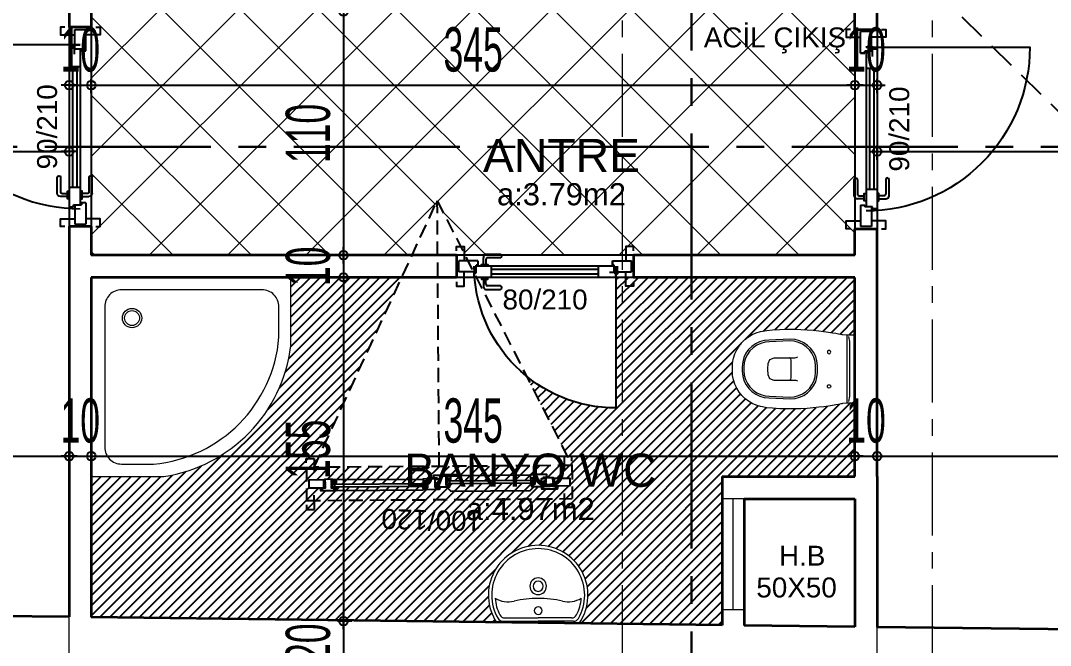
# Model space of a CAD drawing. Extents: x 386248 to 427517, y 4539405 to 4542296.
# Drawn here: x 399531 to 399996.2, y 4540399.5 to 4540681.7 of the extents above; entities that cross this region are included whole.
import ezdxf
from ezdxf.enums import TextEntityAlignment as Align

# ---------------------------------------------------------------- set-up
doc = ezdxf.new("R2010")
doc.units = 0
for name, pattern in [('CENTER', [2, 1.25, -0.25, 0.25, -0.25]), ('CENTER2', [1.125, 0.75, -0.125, 0.125, -0.125]), ('CENTERX2', [4, 2.5, -0.5, 0.5, -0.5]), ('DASHED2', [0.375, 0.25, -0.125]), ('DUZ', [0]), ('HIDDEN', [9.525, 6.35, -3.175])]:
    doc.linetypes.add(name, pattern=pattern)
for name, color, linetype, lineweight in [('AKS', 251, 'CENTERX2', 20), ('DUVAR', 4, 'Continuous', 35), ('GOR1', 51, 'Continuous', 25), ('MERDIVEN', 161, 'Continuous', 15), ('OLCU10', 2, 'Continuous', 25), ('t', 11, 'Continuous', 5), ('tarama ıslak zemin', 216, 'Continuous', 9), ('TEFRİŞ', 103, 'Continuous', 18)]:
    doc.layers.add(name, color=color, linetype=linetype, lineweight=lineweight)
for name, color, linetype in [('alan', 7, 'Continuous'), ('DIM', 7, 'Continuous'), ('duvar-kesim', 250, 'Continuous'), ('kapi', 16, 'Continuous'), ('kapi-yazi', 140, 'Continuous'), ('mahal', 7, 'Continuous'), ('Standart', 7, 'Continuous'), ('Y-IMAR', 15, 'DUZ')]:
    doc.layers.add(name, color=color, linetype=linetype)
doc.styles.get("Standard").update_dxf_attribs({"font": 'arial.ttf'})
doc.styles.add('T', font='ISOt.shx', dxfattribs={"width": 0.6})
doc.dimstyles.new('DOT2', dxfattribs={"dimtxt": 20, "dimasz": 0.7, "dimexe": 5, "dimexo": 5, "dimgap": 6, "dimtad": 1, "dimdec": 0, "dimdsep": 46, "dimtxsty": 'T', "dimblk1": 'SEL2', "dimblk2": 'SEL2', "dimsah": 1, "dimcen": 0, "dimse1": 1, "dimse2": 1, "dimclrd": 256, "dimclre": 256, "dimclrt": 256, "dimadec": 0, "dimazin": 0, "dimtfac": 1, "dimtdec": 0, "dimtix": 1, "dimtmove": 2, "dimatfit": 3, "dimldrblk": 'SEL2', "dimfxl": 1, "dimtolj": 1, "dimtzin": 0, "dimarcsym": 0})

# ---------------------------------------------------------------- blocks, each defined once
blk = doc.blocks.new('SEL2')
at = {"layer": 'OLCU10'}
for p, q in [((5.25, 0), (-5.25, 0)), ((0, 5.25), (0, -3.95))]:
    blk.add_line(p, q, dxfattribs=at)
blk.add_circle((0, 0), 2.75, dxfattribs=at)
blk = doc.blocks.new('*D2252')
at = {"layer": 'Defpoints', "color": 0}
for p in [(399676.91, 4540705.76), (399691.21, 4540705.76), (399706.94, 4540685.76)]:
    blk.add_point(p, dxfattribs=at)
at = {"layer": 'DIM', "lineweight": -2}
for p, q in [((399676.91, 4540706.46), (399676.91, 4540707.16)), ((399676.91, 4540685.76), (399676.91, 4540705.76)), ((399676.91, 4540685.06), (399676.91, 4540684.36))]:
    blk.add_line(p, q, dxfattribs=at)
at = {"layer": 'DIM', "linetype": 'ByBlock', "lineweight": -2, "xscale": 0.7, "yscale": 0.7, "zscale": 0.7}
for p, rotation in [((399676.91, 4540705.76), 270), ((399676.91, 4540685.76), 90)]:
    blk.add_blockref('SEL2', p, dxfattribs=dict(at, rotation=rotation))
at = {"layer": 'DIM', "insert": (399660.91, 4540695.76), "char_height": 20, "attachment_point": 5, "rotation": 90, "style": 'T'}
blk.add_mtext('\\A1;20', dxfattribs=at)
blk = doc.blocks.new('50505')
at = {"layer": 'Y-IMAR', "color": 6, "linetype": 'DASHED2', "ltscale": 50}
blk.add_line((399490.75, 4547372.27), (400311.68, 4546567.95), dxfattribs=at)
blk = doc.blocks.new('*D2262')
at = {"layer": 'Defpoints', "color": 0}
for p in [(399552.94, 4540622.57), (399074.9, 4540594.58), (399552.94, 4540594.58)]:
    blk.add_point(p, dxfattribs=at)
at = {"layer": 'DIM', "lineweight": -2}
blk.add_line((399075.6, 4540622.57), (399552.24, 4540622.57), dxfattribs=at)
at = {"layer": 'DIM', "linetype": 'ByBlock', "lineweight": -2, "xscale": 0.7, "yscale": 0.7, "zscale": 0.7, "rotation": 180}
blk.add_blockref('SEL2', (399074.9, 4540622.57), dxfattribs=at)
at = {"layer": 'DIM', "linetype": 'ByBlock', "lineweight": -2, "xscale": 0.7, "yscale": 0.7, "zscale": 0.7}
blk.add_blockref('SEL2', (399552.94, 4540622.57), dxfattribs=at)
at = {"layer": 'DIM', "insert": (399313.92, 4540638.57), "char_height": 20, "attachment_point": 5, "style": 'T'}
blk.add_mtext('\\A1;478', dxfattribs=at)
blk = doc.blocks.new('*D2263')
at = {"layer": 'Defpoints', "color": 0}
for p in [(399562.94, 4540652.57), (399552.94, 4540624.58), (399562.94, 4540624.58)]:
    blk.add_point(p, dxfattribs=at)
at = {"layer": 'DIM', "lineweight": -2}
for p, q in [((399552.24, 4540652.57), (399551.54, 4540652.57)), ((399552.94, 4540652.57), (399562.94, 4540652.57)), ((399563.64, 4540652.57), (399564.34, 4540652.57))]:
    blk.add_line(p, q, dxfattribs=at)
at = {"layer": 'DIM', "linetype": 'ByBlock', "lineweight": -2, "xscale": 0.7, "yscale": 0.7, "zscale": 0.7}
blk.add_blockref('SEL2', (399552.94, 4540652.57), dxfattribs=at)
at = {"layer": 'DIM', "linetype": 'ByBlock', "lineweight": -2, "xscale": 0.7, "yscale": 0.7, "zscale": 0.7, "rotation": 180}
blk.add_blockref('SEL2', (399562.94, 4540652.57), dxfattribs=at)
at = {"layer": 'DIM', "insert": (399557.94, 4540668.57), "char_height": 20, "attachment_point": 5, "style": 'T'}
blk.add_mtext('\\A1;10', dxfattribs=at)
blk = doc.blocks.new('*D2264')
at = {"layer": 'Defpoints', "color": 0}
for p in [(399907.94, 4540652.57), (399907.94, 4540637.31), (399562.94, 4540624.58)]:
    blk.add_point(p, dxfattribs=at)
at = {"layer": 'DIM', "lineweight": -2}
blk.add_line((399563.64, 4540652.57), (399907.24, 4540652.57), dxfattribs=at)
at = {"layer": 'DIM', "linetype": 'ByBlock', "lineweight": -2, "xscale": 0.7, "yscale": 0.7, "zscale": 0.7, "rotation": 180}
blk.add_blockref('SEL2', (399562.94, 4540652.57), dxfattribs=at)
at = {"layer": 'DIM', "linetype": 'ByBlock', "lineweight": -2, "xscale": 0.7, "yscale": 0.7, "zscale": 0.7}
blk.add_blockref('SEL2', (399907.94, 4540652.57), dxfattribs=at)
at = {"layer": 'DIM', "insert": (399735.44, 4540668.57), "char_height": 20, "attachment_point": 5, "style": 'T'}
blk.add_mtext('\\A1;345', dxfattribs=at)
blk = doc.blocks.new('*D2265')
at = {"layer": 'Defpoints', "color": 0}
for p in [(399917.94, 4540652.57), (399907.94, 4540637.31), (399917.94, 4540637.31)]:
    blk.add_point(p, dxfattribs=at)
at = {"layer": 'DIM', "lineweight": -2}
for p, q in [((399907.24, 4540652.57), (399906.54, 4540652.57)), ((399907.94, 4540652.57), (399917.94, 4540652.57)), ((399918.64, 4540652.57), (399919.34, 4540652.57))]:
    blk.add_line(p, q, dxfattribs=at)
at = {"layer": 'DIM', "linetype": 'ByBlock', "lineweight": -2, "xscale": 0.7, "yscale": 0.7, "zscale": 0.7}
blk.add_blockref('SEL2', (399907.94, 4540652.57), dxfattribs=at)
at = {"layer": 'DIM', "linetype": 'ByBlock', "lineweight": -2, "xscale": 0.7, "yscale": 0.7, "zscale": 0.7, "rotation": 180}
blk.add_blockref('SEL2', (399917.94, 4540652.57), dxfattribs=at)
at = {"layer": 'DIM', "insert": (399912.94, 4540668.57), "char_height": 20, "attachment_point": 5, "style": 'T'}
blk.add_mtext('\\A1;10', dxfattribs=at)
blk = doc.blocks.new('*D2266')
at = {"layer": 'Defpoints', "color": 0}
for p in [(400235.06, 4540622.57), (399917.94, 4540607.31), (400235.06, 4540602.98)]:
    blk.add_point(p, dxfattribs=at)
at = {"layer": 'DIM', "lineweight": -2}
blk.add_line((399918.64, 4540622.57), (400234.36, 4540622.57), dxfattribs=at)
at = {"layer": 'DIM', "linetype": 'ByBlock', "lineweight": -2, "xscale": 0.7, "yscale": 0.7, "zscale": 0.7, "rotation": 180}
blk.add_blockref('SEL2', (399917.94, 4540622.57), dxfattribs=at)
at = {"layer": 'DIM', "linetype": 'ByBlock', "lineweight": -2, "xscale": 0.7, "yscale": 0.7, "zscale": 0.7}
blk.add_blockref('SEL2', (400235.06, 4540622.57), dxfattribs=at)
at = {"layer": 'DIM', "insert": (400076.5, 4540638.57), "char_height": 20, "attachment_point": 5, "style": 'T'}
blk.add_mtext('\\A1;317', dxfattribs=at)
blk = doc.blocks.new('*D2269')
at = {"layer": 'Defpoints', "color": 0}
for p in [(399695.44, 4540685.76), (399676.91, 4540575.76), (399695.44, 4540575.76)]:
    blk.add_point(p, dxfattribs=at)
at = {"layer": 'DIM', "lineweight": -2}
blk.add_line((399676.91, 4540685.06), (399676.91, 4540576.46), dxfattribs=at)
at = {"layer": 'DIM', "linetype": 'ByBlock', "lineweight": -2, "xscale": 0.7, "yscale": 0.7, "zscale": 0.7}
for p, rotation in [((399676.91, 4540685.76), 90), ((399676.91, 4540575.76), 270)]:
    blk.add_blockref('SEL2', p, dxfattribs=dict(at, rotation=rotation))
at = {"layer": 'DIM', "insert": (399660.91, 4540630.76), "char_height": 20, "attachment_point": 5, "rotation": 90, "style": 'T'}
blk.add_mtext('\\A1;110', dxfattribs=at)
blk = doc.blocks.new('*D2270')
at = {"layer": 'Defpoints', "color": 0}
for p in [(399695.44, 4540575.76), (399676.91, 4540565.76), (399707.27, 4540565.76)]:
    blk.add_point(p, dxfattribs=at)
at = {"layer": 'DIM', "lineweight": -2}
for p, q in [((399676.91, 4540576.46), (399676.91, 4540577.16)), ((399676.91, 4540575.76), (399676.91, 4540565.76)), ((399676.91, 4540565.06), (399676.91, 4540564.36))]:
    blk.add_line(p, q, dxfattribs=at)
at = {"layer": 'DIM', "linetype": 'ByBlock', "lineweight": -2, "xscale": 0.7, "yscale": 0.7, "zscale": 0.7}
for p, rotation in [((399676.91, 4540575.76), 270), ((399676.91, 4540565.76), 90)]:
    blk.add_blockref('SEL2', p, dxfattribs=dict(at, rotation=rotation))
at = {"layer": 'DIM', "insert": (399660.91, 4540570.76), "char_height": 20, "attachment_point": 5, "rotation": 90, "style": 'T'}
blk.add_mtext('\\A1;10', dxfattribs=at)
blk = doc.blocks.new('*D2271')
at = {"layer": 'Defpoints', "color": 0}
for p in [(399707.65, 4540565.76), (399676.91, 4540410.48), (399705.71, 4540410.48)]:
    blk.add_point(p, dxfattribs=at)
at = {"layer": 'DIM', "lineweight": -2}
blk.add_line((399676.91, 4540565.06), (399676.91, 4540411.18), dxfattribs=at)
at = {"layer": 'DIM', "linetype": 'ByBlock', "lineweight": -2, "xscale": 0.7, "yscale": 0.7, "zscale": 0.7}
for p, rotation in [((399676.91, 4540565.76), 90), ((399676.91, 4540410.48), 270)]:
    blk.add_blockref('SEL2', p, dxfattribs=dict(at, rotation=rotation))
at = {"layer": 'DIM', "insert": (399660.91, 4540488.12), "char_height": 20, "attachment_point": 5, "rotation": 90, "style": 'T'}
blk.add_mtext('\\A1;155', dxfattribs=at)
blk = doc.blocks.new('*D2272')
at = {"layer": 'Defpoints', "color": 0}
for p in [(399705.71, 4540410.48), (399676.91, 4540390.55), (399699.81, 4540390.55)]:
    blk.add_point(p, dxfattribs=at)
at = {"layer": 'DIM', "lineweight": -2}
for p, q in [((399676.91, 4540411.18), (399676.91, 4540411.88)), ((399676.91, 4540410.48), (399676.91, 4540390.55)), ((399676.91, 4540389.85), (399676.91, 4540389.15))]:
    blk.add_line(p, q, dxfattribs=at)
at = {"layer": 'DIM', "linetype": 'ByBlock', "lineweight": -2, "xscale": 0.7, "yscale": 0.7, "zscale": 0.7}
for p, rotation in [((399676.91, 4540410.48), 270), ((399676.91, 4540390.55), 90)]:
    blk.add_blockref('SEL2', p, dxfattribs=dict(at, rotation=rotation))
at = {"layer": 'DIM', "insert": (399660.91, 4540400.51), "char_height": 20, "attachment_point": 5, "rotation": 90, "style": 'T'}
blk.add_mtext('\\A1;20', dxfattribs=at)
blk = doc.blocks.new('fm-door1')
at = {"linetype": 'Continuous'}
for p, q in [((9, 5), (91, 5)), ((9, 5), (9, 3)), ((19, 5), (19, 0)), ((81, 5), (81, 0)), ((91, 5), (91, 3)), ((0, 2.5), (0, -2.5)), ((10, 2.5), (0, 2.5)), ((7.97, 3.18), (7.97, -0.03)), ((8.4, 2.76), (12.78, 2.76)), ((10, 3), (9, 3)), ((10, 3), (10, -0.5)), ((10, 3), (10, -0.5)), ((10, 0), (90, 0)), ((91, 3), (90, 3)), ((90, 3), (90, -0.5)), ((90, 2.5), (100, 2.5)), ((100, 2.5), (100, -2.5)), ((11, -2.5), (0, -2.5)), ((10, -0.5), (11, -0.5)), ((11, -0.5), (10, -0.5)), ((11, -0.5), (11, -2.5)), ((11, -2.5), (11, -0.5)), ((89, -2.5), (89, -0.5)), ((89, -0.5), (90, -0.5)), ((89, -2.5), (100, -2.5))]:
    blk.add_line(p, q, dxfattribs=at)
at = {"color": 8, "linetype": 'Continuous'}
for p, q in [((19, 3.5), (81, 3.5)), ((19, 1.5), (81, 1.5))]:
    blk.add_line(p, q, dxfattribs=at)
at = {"linetype": 'Continuous'}
for points in [[(85.76, 5.81), (85.76, 8.89, 0.414214), (84.24, 10.41), (75.86, 10.41, 1), (75.86, 8.89), (83.48, 8.89, -0.414214), (84.24, 8.13), (84.24, 5.81)], [(85.76, -0.81), (85.76, -3.89, -0.414214), (84.24, -5.41), (75.86, -5.41, -1), (75.86, -3.89), (83.48, -3.89, 0.414214), (84.24, -3.13), (84.24, -0.81)]]:
    blk.add_lwpolyline(points, format="xyb", dxfattribs=at)
for points in [[(86.9, 5), (86.9, 5.81), (83.1, 5.81), (83.1, 5)], [(86.9, 0), (86.9, -0.81), (83.1, -0.81), (83.1, 0)]]:
    blk.add_lwpolyline(points, dxfattribs=at)
blk.add_circle((8.4, 3.18), 0.426, dxfattribs=at)
blk = doc.blocks.new('Dus-1')
for points in [[(90.17, -30.9), (90.17, -1.18, 0.414214), (88.99, 0), (0, 0)], [(0, 0), (0, -88.82, 0.414214), (1.18, -90), (32.74, -90)], [(84.75, -27.05), (84.75, -13.27, 0.414214), (77.1, -5.62), (13.68, -5.62, 0.414214), (6.03, -13.27), (6.03, -76.68, 0.414214), (13.68, -84.33), (28.13, -84.33)]]:
    blk.add_lwpolyline(points, format="xyb")
at = {"color": 8}
for radius in [4.36, 3.36]:
    blk.add_circle((18.4, -18.38), radius, dxfattribs=at)
for centre, radius, start, end in [((22.42, -22.07), 62.53, 275.2351, 355.4339), ((22.48, -22.58), 68.19, 278.6497, 352.9998)]:
    blk.add_arc(centre, radius, start, end)
blk = doc.blocks.new('Klozet-3')
for p, q in [((15.4, -3.57), (-15.35, -3.57)), ((-14.68, -2.98), (-14.01, -2.7)), ((-14.01, -2.7), (-13.13, -2.55)), ((-13.13, -2.55), (-12.69, -2.51)), ((-12.69, -2.51), (-4.94, -2.51)), ((-4.94, -2.51), (4.84, -2.51)), ((4.84, -2.51), (12.59, -2.51)), ((12.59, -2.51), (13.02, -2.55)), ((13.02, -2.55), (13.91, -2.7)), ((13.91, -2.7), (14.58, -2.98))]:
    blk.add_line(p, q)
at = {"color": 8}
for p, q in [((-4.79, -29.04), (-5.06, -29.5)), ((-5.06, -29.5), (-5.06, -29.74)), ((-3.85, -28.8), (-4.79, -29.04)), ((-0.44, -28.8), (-3.85, -28.8)), ((0.43, -28.8), (-0.44, -28.8)), ((3.83, -28.8), (0.43, -28.8)), ((4.77, -29.04), (3.83, -28.8)), ((5.04, -29.5), (4.77, -29.04)), ((5.04, -29.74), (5.04, -29.5))]:
    blk.add_line(p, q, dxfattribs=at)
blk.add_lwpolyline([(-17.9, -24.49), (-17.74, -21.61), (-17.53, -18.9), (-17.27, -16.37), (-17, -14.05), (-16.71, -11.97), (-16.43, -10.14), (-16.16, -8.6), (-15.93, -7.36), (-15.75, -6.44), (-15.63, -5.87), (-15.58, -5.68), (-15.46, -3.72), (-15.45, -1.23), (-15.46, 0), (15.46, 0), (15.45, -1.23), (15.46, -3.72), (15.58, -5.68), (15.63, -5.87), (15.75, -6.44), (15.93, -7.36), (16.16, -8.6), (16.43, -10.14), (16.71, -11.97), (17, -14.05), (17.27, -16.37), (17.53, -18.9), (17.74, -21.61), (17.9, -24.49), (17.99, -27.52), (18, -30.66), (17.91, -33.9), (17.71, -37.21), (17.43, -39.85), (17.08, -41.83), (16.91, -42.61), (16.36, -44.56), (15.56, -46.4), (14.55, -48.11), (13.33, -49.69), (11.94, -51.1), (10.38, -52.35), (8.67, -53.4), (6.84, -54.25), (4.9, -54.87), (2.88, -55.26), (0.78, -55.39), (-0.78, -55.39), (-2.88, -55.26), (-4.9, -54.87), (-6.84, -54.25), (-8.67, -53.4), (-10.38, -52.35), (-11.94, -51.1), (-13.33, -49.69), (-14.55, -48.11), (-15.56, -46.4), (-16.36, -44.56), (-16.91, -42.61), (-17.08, -41.83), (-17.43, -39.85), (-17.71, -37.21), (-17.91, -33.9), (-18, -30.66), (-17.99, -27.52)], close=True)
for points in [[(-7.32, -11.04), (-7.7, -10.94), (-8.07, -11.04), (-8.34, -11.31), (-8.44, -11.69), (-8.34, -12.07), (-8.07, -12.34), (-7.7, -12.44), (-7.32, -12.34), (-7.05, -12.07), (-6.95, -11.69), (-7.05, -11.31)], [(7.15, -11.31), (7.42, -11.04), (7.8, -10.94), (8.17, -11.04), (8.44, -11.31), (8.55, -11.69), (8.44, -12.07), (8.17, -12.34), (7.8, -12.44), (7.42, -12.34), (7.15, -12.07), (7.05, -11.69)], [(-13.52, -29.22), (-13.07, -38.88), (-12.88, -41.04), (-12.33, -43.08), (-11.45, -44.96), (-10.27, -46.64), (-8.83, -48.09), (-7.16, -49.28), (-5.29, -50.17), (-3.26, -50.73), (-1.09, -50.93), (0.99, -50.93), (3.16, -50.72), (5.19, -50.14), (7.05, -49.21), (8.72, -47.99), (10.16, -46.52), (11.35, -44.83), (12.25, -42.96), (12.82, -40.97), (13.04, -38.88), (13.49, -29.22), (13.3, -27.05), (12.74, -24.99), (11.86, -23.09), (10.68, -21.38), (9.24, -19.89), (7.57, -18.67), (5.7, -17.75), (3.67, -17.18), (1.51, -16.98), (-1.54, -16.98), (-3.7, -17.18), (-5.74, -17.75), (-7.6, -18.67), (-9.27, -19.89), (-10.72, -21.38), (-11.89, -23.09), (-12.78, -24.99), (-13.33, -27.05)], [(-12.73, -29.5), (-12.3, -38.59), (-12.12, -40.64), (-11.59, -42.58), (-10.74, -44.38), (-9.62, -46.01), (-8.24, -47.42), (-6.65, -48.58), (-4.88, -49.46), (-2.95, -50.01), (-0.91, -50.2), (0.66, -50.2), (2.7, -50.01), (4.65, -49.46), (6.45, -48.58), (8.08, -47.42), (9.49, -46.01), (10.65, -44.38), (11.53, -42.58), (12.08, -40.64), (12.27, -38.59), (12.69, -29.5), (12.51, -27.45), (12, -25.5), (11.17, -23.68), (10.06, -22.04), (8.71, -20.61), (7.14, -19.43), (5.38, -18.54), (3.47, -17.98), (1.44, -17.78), (-1.42, -17.78), (-3.46, -17.98), (-5.37, -18.54), (-7.14, -19.43), (-8.71, -20.61), (-10.07, -22.04), (-11.19, -23.68), (-12.02, -25.5), (-12.55, -27.45)]]:
    blk.add_lwpolyline(points, close=True, dxfattribs=at)
blk.add_lwpolyline([(5.47, -25.87), (5.22, -26.6), (5.11, -27.1), (5.09, -27.28), (5.09, -36.43), (4.39, -38.41), (2.57, -39.21), (0.04, -39.36), (-0.06, -39.36), (-2.58, -39.21), (-4.4, -38.41), (-5.1, -36.43), (-5.11, -27.28), (-5.13, -27.1), (-5.23, -26.6), (-5.49, -25.87)], dxfattribs=at)
blk = doc.blocks.new('Lav-1')
for p, q in [((-18.7083, 0), (18.7083, 0)), ((-15.105, -2.2), (0, -2.2)), ((15.105, -2.2), (0, -2.2))]:
    blk.add_line(p, q)
at = {"color": 8}
for p in [(-15.9925, -0.7), (15.9925, -0.7)]:
    blk.add_line(p, (0, -0.7), dxfattribs=at)
for centre, radius, start, end in [((0, -12.5), 22.5, 146.251011, 270), ((0, -12.5), 22.5, 270, 33.748989), ((0, -12.5), 19.5, 152.688782, 175.764074), ((-15.105, -4.7), 2.5, 90, 152.688782), ((15.105, -4.7), 2.5, 27.311218, 90), ((0, -12.5), 19.5, 4.235926, 27.311218), ((-13.5377, -21.504), 12, 77.387843, 119.499625), ((0, 39), 50, 257.387843, 270), ((0, 39), 50, 270, 282.612157), ((13.5377, -21.504), 12, 60.500375, 102.612157)]:
    blk.add_arc(centre, radius, start, end)
for centre, radius, start, end in [((0, -12.5), 21, 149.821029, 270), ((-15.9925, -3.2), 2.5, 90, 149.821029), ((0, -5.5), 1.75, 90, 270), ((0, -12.5), 21, 270, 30.178971), ((0, -5.5), 1.75, 270, 90), ((15.9925, -3.2), 2.5, 30.178971, 90), ((0, -16.5), 3.75, 90, 270), ((0, -16.5), 3.75, 270, 90), ((0, -16.5), 2.3, 90, 270), ((0, -16.5), 2.3, 270, 90)]:
    blk.add_arc(centre, radius, start, end, dxfattribs=at)
blk = doc.blocks.new('*D2313')
at = {"layer": 'Defpoints', "color": 0}
for p in [(399552.94, 4540484.97), (399195.16, 4540467.22), (399552.94, 4540467.22)]:
    blk.add_point(p, dxfattribs=at)
at = {"layer": 'DIM', "lineweight": -2}
blk.add_line((399195.86, 4540484.97), (399552.24, 4540484.97), dxfattribs=at)
at = {"layer": 'DIM', "linetype": 'ByBlock', "lineweight": -2, "xscale": 0.7, "yscale": 0.7, "zscale": 0.7, "rotation": 180}
blk.add_blockref('SEL2', (399195.16, 4540484.97), dxfattribs=at)
at = {"layer": 'DIM', "linetype": 'ByBlock', "lineweight": -2, "xscale": 0.7, "yscale": 0.7, "zscale": 0.7}
blk.add_blockref('SEL2', (399552.94, 4540484.97), dxfattribs=at)
at = {"layer": 'DIM', "insert": (399374.05, 4540500.97), "char_height": 20, "attachment_point": 5, "style": 'T'}
blk.add_mtext('\\A1;358', dxfattribs=at)
blk = doc.blocks.new('*D2314')
at = {"layer": 'Defpoints', "color": 0}
for p in [(399562.94, 4540484.97), (399552.94, 4540467.22), (399562.94, 4540435.76)]:
    blk.add_point(p, dxfattribs=at)
at = {"layer": 'DIM', "lineweight": -2}
for p, q in [((399552.24, 4540484.97), (399551.54, 4540484.97)), ((399552.94, 4540484.97), (399562.94, 4540484.97)), ((399563.64, 4540484.97), (399564.34, 4540484.97))]:
    blk.add_line(p, q, dxfattribs=at)
at = {"layer": 'DIM', "linetype": 'ByBlock', "lineweight": -2, "xscale": 0.7, "yscale": 0.7, "zscale": 0.7}
blk.add_blockref('SEL2', (399552.94, 4540484.97), dxfattribs=at)
at = {"layer": 'DIM', "linetype": 'ByBlock', "lineweight": -2, "xscale": 0.7, "yscale": 0.7, "zscale": 0.7, "rotation": 180}
blk.add_blockref('SEL2', (399562.94, 4540484.97), dxfattribs=at)
at = {"layer": 'DIM', "insert": (399557.94, 4540500.97), "char_height": 20, "attachment_point": 5, "style": 'T'}
blk.add_mtext('\\A1;10', dxfattribs=at)
blk = doc.blocks.new('*D2315')
at = {"layer": 'Defpoints', "color": 0}
for p in [(399907.94, 4540484.97), (399907.94, 4540475.76), (399562.94, 4540435.76)]:
    blk.add_point(p, dxfattribs=at)
at = {"layer": 'DIM', "lineweight": -2}
blk.add_line((399563.64, 4540484.97), (399907.24, 4540484.97), dxfattribs=at)
at = {"layer": 'DIM', "linetype": 'ByBlock', "lineweight": -2, "xscale": 0.7, "yscale": 0.7, "zscale": 0.7, "rotation": 180}
blk.add_blockref('SEL2', (399562.94, 4540484.97), dxfattribs=at)
at = {"layer": 'DIM', "linetype": 'ByBlock', "lineweight": -2, "xscale": 0.7, "yscale": 0.7, "zscale": 0.7}
blk.add_blockref('SEL2', (399907.94, 4540484.97), dxfattribs=at)
at = {"layer": 'DIM', "insert": (399735.44, 4540500.97), "char_height": 20, "attachment_point": 5, "style": 'T'}
blk.add_mtext('\\A1;345', dxfattribs=at)
blk = doc.blocks.new('*D2316')
at = {"layer": 'Defpoints', "color": 0}
for p in [(399917.94, 4540484.97), (399907.94, 4540475.76), (399917.94, 4540475.76)]:
    blk.add_point(p, dxfattribs=at)
at = {"layer": 'DIM', "lineweight": -2}
for p, q in [((399907.24, 4540484.97), (399906.54, 4540484.97)), ((399907.94, 4540484.97), (399917.94, 4540484.97)), ((399918.64, 4540484.97), (399919.34, 4540484.97))]:
    blk.add_line(p, q, dxfattribs=at)
at = {"layer": 'DIM', "linetype": 'ByBlock', "lineweight": -2, "xscale": 0.7, "yscale": 0.7, "zscale": 0.7}
blk.add_blockref('SEL2', (399907.94, 4540484.97), dxfattribs=at)
at = {"layer": 'DIM', "linetype": 'ByBlock', "lineweight": -2, "xscale": 0.7, "yscale": 0.7, "zscale": 0.7, "rotation": 180}
blk.add_blockref('SEL2', (399917.94, 4540484.97), dxfattribs=at)
at = {"layer": 'DIM', "insert": (399912.94, 4540500.97), "char_height": 20, "attachment_point": 5, "style": 'T'}
blk.add_mtext('\\A1;10', dxfattribs=at)
blk = doc.blocks.new('*D2317')
at = {"layer": 'Defpoints', "color": 0}
for p in [(400239.26, 4540484.97), (399917.94, 4540475.76), (400239.26, 4540475.2)]:
    blk.add_point(p, dxfattribs=at)
at = {"layer": 'DIM', "lineweight": -2}
blk.add_line((399918.64, 4540484.97), (400238.56, 4540484.97), dxfattribs=at)
at = {"layer": 'DIM', "linetype": 'ByBlock', "lineweight": -2, "xscale": 0.7, "yscale": 0.7, "zscale": 0.7, "rotation": 180}
blk.add_blockref('SEL2', (399917.94, 4540484.97), dxfattribs=at)
at = {"layer": 'DIM', "linetype": 'ByBlock', "lineweight": -2, "xscale": 0.7, "yscale": 0.7, "zscale": 0.7}
blk.add_blockref('SEL2', (400239.26, 4540484.97), dxfattribs=at)
at = {"layer": 'DIM', "insert": (400078.6, 4540500.97), "char_height": 20, "attachment_point": 5, "style": 'T'}
blk.add_mtext('\\A1;321', dxfattribs=at)
blk = doc.blocks.new('G$C5DD4B624')
at = {"layer": 'Standart', "color": 2, "linetype": 'CENTER2', "lineweight": 30, "ltscale": 100}
for points in [[(1065.54, 2101.93), (1065.54, 112.65)], [(-239.11, 858.4), (2019.62, 858.4)]]:
    blk.add_lwpolyline(points, dxfattribs=at)
blk = doc.blocks.new('fm-win2')
at = {"color": 8, "linetype": 'Continuous'}
for p, q in [((11, 1.37), (11, 0.17)), ((11, 1.37), (54.25, 1.37)), ((11, 0.17), (54.25, 0.17)), ((12, 1.37), (12, 0.17)), ((12.75, 3), (52.5, 3)), ((53.25, 1.37), (53.25, 0.17)), ((54.25, 1.37), (54.25, 0.17)), ((63.85, 0.28), (63.85, -0.92)), ((63.85, 0.28), (103.15, 0.28)), ((64.85, 0.28), (64.85, -0.92)), ((102.15, 0.28), (102.15, -0.92)), ((103.15, 0.28), (103.15, -0.92)), ((12.85, -1.85), (52.3, -1.85)), ((63.85, -0.92), (103.15, -0.92)), ((65.4, -3.35), (101.6, -3.35))]:
    blk.add_line(p, q, dxfattribs=at)
at = {"linetype": 'Continuous'}
for points in [[(7, -1.75), (0, -1.75), (0, 1.75), (7, 1.75)], [(7.5, -1.7), (7.5, -0.1), (7.2, -0.1), (7.2, 0.2), (7.5, 0.2), (7.5, 0.7), (7.2, 0.7), (7.2, 1), (7.5, 1), (7.5, 2), (6.16, 2), (6.16, 2.7), (5.65, 2.7), (5.51, 2), (5.2, 2), (5.4, 3), (12.5, 3), (12.7, 2), (12.39, 2), (12.25, 2.7), (11.74, 2.7), (11.74, 2), (10.5, 2), (10.5, 1), (10.8, 1), (10.8, 0.7), (10.5, 0.7), (10.5, 0.2), (10.8, 0.2), (10.8, -0.1), (10.5, -0.1), (10.5, -1.7), (10.8, -1.7), (10.8, -2), (7.2, -2), (7.2, -1.7)], [(58, 2), (59.24, 2), (59.24, 2.7), (59.75, 2.7), (59.89, 2), (60.2, 2), (60, 3), (52.75, 3), (52.55, 2), (52.86, 2), (53, 2.7), (53.51, 2.7), (53.51, 2), (54.75, 2), (54.75, 1), (54.45, 1), (54.45, 0.7), (54.75, 0.7), (54.75, 0.2), (54.45, 0.2), (54.45, -0.1), (54.75, -0.1), (54.75, -1.69), (54.45, -1.69), (54.45, -2), (58.3, -2), (58.3, -1.69), (58, -1.69), (58, -0.1), (58.3, -0.1), (58.3, 0.2), (58, 0.2), (58, 0.7), (58.3, 0.7), (58.3, 1), (58, 1)], [(63.05, -1.25), (63.05, 0.9), (63.89, 0.9), (63.89, 1.6), (64.4, 1.6), (64.54, 0.9), (64.85, 0.9), (64.65, 1.9), (59.75, 1.9), (59.75, 1.6), (59.85, 1.6), (59.85, 0.8), (59.05, 0.8), (59.05, -0.2), (60.05, -0.2), (60.05, -1.75), (59.05, -1.75), (59.05, -2.25), (57.5, -2.25), (57.5, -3.5), (63.35, -3.5), (63.35, -3.2), (63.05, -3.2), (63.05, -1.4), (63.35, -1.4), (63.35, -1.25)], [(103.95, -1.4), (103.65, -1.4), (103.65, -1.25), (103.95, -1.25), (103.95, 0.9), (103.11, 0.9), (103.11, 1.6), (102.6, 1.6), (102.46, 0.9), (102.15, 0.9), (102.35, 1.9), (107.25, 1.9), (107.25, 1.6), (107.15, 1.6), (107.15, 0.8), (107.95, 0.8), (107.95, -0.2), (106.95, -0.2), (106.95, -1.75), (107.95, -1.75), (107.95, -2.25), (109.5, -2.25), (109.5, -3.5), (103.65, -3.5), (103.65, -3.2), (103.95, -3.2)], [(109, 0.7), (108.7, 0.7), (108.7, 1), (109, 1), (109, 2), (107.76, 2), (107.76, 2.7), (107.25, 2.7), (107.11, 2), (106.8, 2), (107, 3), (114.35, 3), (114.55, 2), (114.24, 2), (114.1, 2.7), (113.59, 2.7), (113.59, 2), (112.25, 2), (112.25, 1), (112.55, 1), (112.55, 0.7), (112.25, 0.7), (112.25, 0.2), (112.55, 0.2), (112.55, -0.1), (112.25, -0.1), (112.25, -1.69), (112.55, -1.69), (112.55, -2), (108.7, -2), (108.7, -1.69), (109, -1.69), (109, -0.1), (108.7, -0.1), (108.7, 0.2), (109, 0.2)], [(113, -1.75), (120, -1.75), (120, 1.75), (113, 1.75)]]:
    blk.add_lwpolyline(points, close=True, dxfattribs=at)
at = {"color": 8, "linetype": 'Continuous'}
blk.add_lwpolyline([(63.45, 1.9), (65.25, 3.7), (101.75, 3.7), (103.55, 1.9)], dxfattribs=at)
for points in [[(10.9, -1.35), (10.9, -1.85), (12.6, -1.85), (12.6, -0.45), (12.3, -0.45), (12.3, -0.95), (11.8, -0.95), (11.8, -0.45), (11.5, -0.45), (11.5, -1.05), (10.7, -1.05), (10.7, -0.45), (10.6, -0.45), (10.6, -1.35)], [(54.35, -1.35), (54.35, -1.85), (52.65, -1.85), (52.65, -0.45), (52.95, -0.45), (52.95, -0.95), (53.45, -0.95), (53.45, -0.45), (53.75, -0.45), (53.75, -1.05), (54.55, -1.05), (54.55, -0.45), (54.65, -0.45), (54.65, -1.35)], [(63.15, -2.45), (63.45, -2.45), (63.45, -3.35), (65.15, -3.35), (65.15, -1.55), (64.85, -1.55), (64.85, -2.05), (64.35, -2.05), (64.35, -1.55), (64.05, -1.55), (64.05, -2.15), (63.25, -2.15), (63.25, -1.55), (63.15, -1.55)], [(103.85, -2.45), (103.55, -2.45), (103.55, -3.35), (101.85, -3.35), (101.85, -1.55), (102.15, -1.55), (102.15, -2.05), (102.65, -2.05), (102.65, -1.55), (102.95, -1.55), (102.95, -2.15), (103.75, -2.15), (103.75, -1.55), (103.85, -1.55)]]:
    blk.add_lwpolyline(points, close=True, dxfattribs=at)
blk = doc.blocks.new('güvercinli')
at = {"layer": 'duvar-kesim', "linetype": 'HIDDEN'}
for p, q in [((134034.64, -117635.29), (134034.64, -117620.29)), ((134154.64, -117620.29), (134034.64, -117620.29)), ((134154.64, -117635.29), (134154.64, -117620.29))]:
    blk.add_line(p, q, dxfattribs=at)
for points in [[(134034.64, -117618.29), (134034.64, -117616.29), (134038.14, -117616.29), (134038.14, -117625.29)], [(134154.64, -117618.29), (134154.64, -117616.29), (134151.14, -117616.29), (134151.14, -117625.29)], [(134034.64, -117637.29), (134034.64, -117639.29), (134038.14, -117639.29), (134038.14, -117630.29)], [(134154.64, -117637.29), (134154.64, -117639.29), (134151.14, -117639.29), (134151.14, -117630.29)], [(134094.64, -117635.29), (134094.64, -117755.29), (134034.64, -117635.29), (134151.14, -117635.29), (134094.64, -117755.29)]]:
    blk.add_lwpolyline(points, dxfattribs=at)
at = {"layer": 'duvar-kesim', "linetype": 'HIDDEN', "xscale": -0.9833333333333298, "zscale": 0.98333333333333}
blk.add_blockref('fm-win2', (134153.64, -117627.79), dxfattribs=at)

msp = doc.modelspace()

# ---------------------------------------------------------------- hatches: boundary and pattern name
at = {"layer": 'DIM'}
h = msp.add_hatch(dxfattribs=at)
h.set_pattern_fill('ANSI31', color=256)
h.paths.add_polyline_path([(399804.442, 4540565.762), (399802.942, 4540565.762), (399802.942, 4540409.263), (399834.145, 4540408.874), (399834.145, 4540565.762), (399807.942, 4540565.762)])
h.paths.add_polyline_path([(399702.006, 4540490.179), (399821.239, 4540490.179), (399821.239, 4540467.157), (399702.006, 4540467.157)], flags=9)
h.paths.add_polyline_path([(399764.832, 4540409.739), (399802.942, 4540409.263), (399802.942, 4540565.762), (399799.942, 4540565.762), (399799.942, 4540506.762, -0.1722425), (399759.586, 4540521.09), (399778.057, 4540484.801), (399780.086, 4540480.815), (399776.586, 4540480.79), (399720.087, 4540480.385), (399663.589, 4540479.979), (399703.229, 4540565.762), (399651.93, 4540565.762, -0.4142136), (399653.108, 4540564.585), (399653.108, 4540534.867, -0.3362948), (399595.681, 4540475.762), (399564.119, 4540475.762, -0.4142136), (399562.942, 4540476.94), (399562.942, 4540412.258), (399745.969, 4540409.974, -0.5951212), (399764.832, 4540444.739, -0.5993709), (399783.541, 4540409.739)])
h.paths.add_polyline_path([(399640.905, 4540557.191), (399640.905, 4540584.334), (399680.905, 4540584.334), (399680.905, 4540557.191)], flags=9)
h.paths.add_polyline_path([(399904.375, 4540539.794), (399906.713, 4540539.781), (399907.942, 4540539.793), (399907.942, 4540565.762), (399834.145, 4540565.762), (399834.145, 4540408.874), (399847.942, 4540408.702), (399847.942, 4540415.758), (399847.942, 4540465.762), (399847.942, 4540475.762), (399907.942, 4540475.762), (399907.942, 4540508.868), (399906.713, 4540508.88), (399904.375, 4540508.867), (399904.222, 4540508.866), (399902.262, 4540508.748), (399902.068, 4540508.704), (399901.502, 4540508.584), (399900.586, 4540508.401), (399899.344, 4540508.17), (399897.799, 4540507.905), (399895.974, 4540507.622), (399893.891, 4540507.334), (399891.574, 4540507.057), (399889.046, 4540506.804), (399886.329, 4540506.59), (399883.448, 4540506.43), (399880.424, 4540506.339), (399877.282, 4540506.331), (399874.043, 4540506.419), (399870.731, 4540506.62), (399868.095, 4540506.903), (399866.112, 4540507.25), (399865.329, 4540507.418), (399863.381, 4540507.973), (399861.542, 4540508.767), (399859.828, 4540509.781), (399858.254, 4540510.996), (399856.838, 4540512.394), (399855.595, 4540513.955), (399854.542, 4540515.66), (399853.695, 4540517.491), (399853.07, 4540519.428), (399852.683, 4540521.454), (399852.55, 4540523.547), (399852.55, 4540525.113), (399852.683, 4540527.207), (399853.07, 4540529.233), (399853.695, 4540531.17), (399854.542, 4540533.001), (399855.595, 4540534.706), (399856.838, 4540536.267), (399858.254, 4540537.665), (399859.828, 4540538.88), (399861.542, 4540539.894), (399863.381, 4540540.688), (399865.329, 4540541.243), (399866.112, 4540541.411), (399868.095, 4540541.758), (399870.731, 4540542.041), (399874.043, 4540542.242), (399877.282, 4540542.331), (399880.424, 4540542.322), (399883.448, 4540542.231), (399886.329, 4540542.071), (399889.046, 4540541.857), (399891.574, 4540541.604), (399893.891, 4540541.327), (399895.974, 4540541.039), (399897.799, 4540540.756), (399899.344, 4540540.491), (399900.586, 4540540.26), (399901.502, 4540540.077), (399902.068, 4540539.957), (399902.262, 4540539.913), (399904.222, 4540539.795)])
h.paths.add_polyline_path([(399899.371, 4540520.967), (399926.513, 4540520.967), (399926.513, 4540480.967), (399899.371, 4540480.967)], flags=9)
h.paths.add_polyline_path([(399730.151, 4540468.704), (399792.156, 4540468.704), (399792.156, 4540453.493), (399730.151, 4540453.493)], flags=24)
h.paths.add_polyline_path([(399640.905, 4540468.834), (399640.905, 4540507.405), (399680.905, 4540507.405), (399680.905, 4540468.834)], flags=24)
h.paths.add_polyline_path([(399740.181, 4540448.62), (399692.22, 4540449.854), (399692.575, 4540463.657), (399740.536, 4540462.422)], flags=24)
h.paths.add_polyline_path([(399779.127, 4540475.058), (399779.152, 4540471.558), (399772.269, 4540471.509), (399772.244, 4540475.009)], flags=16)
h.paths.add_polyline_path([(399668.013, 4540474.26), (399668.039, 4540470.761), (399661.155, 4540470.711), (399661.13, 4540474.211)], flags=16)
h.paths.add_polyline_path([(399762.564, 4540474.114), (399762.573, 4540472.914), (399761.59, 4540472.907), (399724.912, 4540472.644), (399723.929, 4540472.637), (399723.92, 4540473.837), (399724.904, 4540473.844), (399761.581, 4540474.107)], flags=16)
h.paths.add_polyline_path([(399671.848, 4540474.388), (399673.519, 4540474.4), (399673.529, 4540473), (399673.234, 4540472.998), (399673.231, 4540473.498), (399672.739, 4540473.494), (399672.743, 4540472.994), (399672.448, 4540472.992), (399672.443, 4540473.592), (399671.657, 4540473.587), (399671.661, 4540472.987), (399671.563, 4540472.986), (399671.558, 4540473.586), (399671.556, 4540473.886), (399671.851, 4540473.888), (399671.848, 4540474.388), (399671.749, 4540474.387), (399671.75, 4540474.237), (399671.455, 4540474.235), (399671.467, 4540472.635), (399671.762, 4540472.637), (399671.764, 4540472.337), (399671.469, 4540472.335), (399671.473, 4540471.835), (399671.768, 4540471.837), (399671.77, 4540471.537), (399671.475, 4540471.535), (399671.482, 4540470.535), (399672.705, 4540470.544), (399672.71, 4540469.844), (399673.212, 4540469.848), (399673.344, 4540470.549), (399673.645, 4540470.551), (399673.456, 4540469.549), (399666.474, 4540469.499), (399666.27, 4540470.498), (399666.571, 4540470.5), (399666.714, 4540469.801), (399667.215, 4540469.805), (399667.21, 4540470.505), (399668.532, 4540470.514), (399668.525, 4540471.514), (399668.23, 4540471.512), (399668.228, 4540471.812), (399668.523, 4540471.814), (399668.519, 4540472.314), (399668.224, 4540472.312), (399668.222, 4540472.612), (399668.517, 4540472.614), (399668.505, 4540474.214), (399668.21, 4540474.212), (399668.208, 4540474.512), (399671.748, 4540474.537), (399671.749, 4540474.387)], flags=16)
h.paths.add_polyline_path([(399714.489, 4540472.669), (399714.497, 4540471.469), (399713.514, 4540471.462), (399672.952, 4540471.171), (399671.969, 4540471.164), (399671.961, 4540472.364), (399672.944, 4540472.371), (399713.505, 4540472.662)], flags=16)
h.paths.add_polyline_path([(399714.572, 4540474.695), (399714.576, 4540474.195), (399714.871, 4540474.197), (399714.873, 4540473.897), (399714.877, 4540473.297), (399714.779, 4540473.296), (399714.775, 4540473.896), (399713.988, 4540473.891), (399713.992, 4540473.291), (399713.697, 4540473.288), (399713.694, 4540473.788), (399713.202, 4540473.785), (399713.206, 4540473.285), (399712.911, 4540473.283), (399712.901, 4540474.683), (399714.572, 4540474.695), (399714.671, 4540474.695), (399714.67, 4540474.845), (399718.455, 4540474.873), (399718.458, 4540474.561), (399718.163, 4540474.559), (399718.174, 4540472.971), (399718.469, 4540472.973), (399718.471, 4540472.673), (399718.176, 4540472.671), (399718.18, 4540472.171), (399718.475, 4540472.173), (399718.477, 4540471.873), (399718.182, 4540471.871), (399718.189, 4540470.871), (399719.412, 4540470.879), (399719.417, 4540470.179), (399719.919, 4540470.183), (399720.052, 4540470.884), (399720.07, 4540470.984), (399719.909, 4540470.983), (399719.907, 4540471.283), (399720.005, 4540471.284), (399720, 4540472.084), (399719.213, 4540472.078), (399719.206, 4540473.078), (399720.189, 4540473.085), (399720.178, 4540474.635), (399719.195, 4540474.628), (399719.191, 4540475.128), (399717.667, 4540475.117), (399717.658, 4540476.367), (399723.41, 4540476.408), (399723.411, 4540476.258), (399723.51, 4540476.259), (399725.181, 4540476.271), (399725.194, 4540474.471), (399724.899, 4540474.469), (399724.896, 4540474.969), (399724.404, 4540474.965), (399724.408, 4540474.465), (399724.113, 4540474.463), (399724.108, 4540475.063), (399723.322, 4540475.058), (399723.326, 4540474.458), (399723.327, 4540474.308), (399723.425, 4540474.308), (399723.426, 4540474.158), (399723.131, 4540474.156), (399723.147, 4540472.006), (399723.977, 4540472.012), (399723.982, 4540471.312), (399724.483, 4540471.316), (399724.616, 4540472.017), (399724.917, 4540472.019), (399724.727, 4540471.018), (399723.544, 4540471.009), (399725.327, 4540469.222), (399761.224, 4540469.48), (399762.981, 4540471.292), (399761.798, 4540471.284), (399761.594, 4540472.282), (399761.895, 4540472.284), (399762.038, 4540471.585), (399762.539, 4540471.589), (399762.534, 4540472.289), (399763.364, 4540472.295), (399763.349, 4540474.445), (399763.054, 4540474.443), (399763.053, 4540474.593), (399763.151, 4540474.594), (399763.15, 4540474.744), (399763.146, 4540475.344), (399762.359, 4540475.338), (399762.363, 4540474.738), (399762.068, 4540474.736), (399762.065, 4540475.236), (399761.573, 4540475.232), (399761.577, 4540474.732), (399761.282, 4540474.73), (399761.269, 4540476.53), (399762.94, 4540476.542), (399763.039, 4540476.543), (399763.038, 4540476.693), (399768.79, 4540476.734), (399768.799, 4540475.484), (399767.275, 4540475.473), (399767.278, 4540474.973), (399766.295, 4540474.966), (399766.306, 4540473.416), (399767.29, 4540473.423), (399767.297, 4540472.423), (399766.51, 4540472.418), (399766.516, 4540471.618), (399766.614, 4540471.618), (399766.616, 4540471.318), (399766.455, 4540471.317), (399766.475, 4540471.217), (399766.618, 4540470.518), (399767.119, 4540470.522), (399767.114, 4540471.222), (399768.338, 4540471.231), (399768.331, 4540472.231), (399768.036, 4540472.229), (399768.033, 4540472.529), (399768.328, 4540472.531), (399768.325, 4540473.031), (399768.03, 4540473.029), (399768.028, 4540473.329), (399768.323, 4540473.331), (399768.311, 4540474.919), (399768.016, 4540474.917), (399768.014, 4540475.228), (399771.8, 4540475.256), (399771.802, 4540474.944), (399771.507, 4540474.942), (399771.518, 4540473.354), (399771.813, 4540473.356), (399771.816, 4540473.056), (399771.521, 4540473.054), (399771.524, 4540472.554), (399771.819, 4540472.556), (399771.821, 4540472.256), (399771.526, 4540472.254), (399771.534, 4540471.254), (399772.855, 4540471.263), (399772.86, 4540470.563), (399773.362, 4540470.567), (399773.494, 4540471.268), (399773.795, 4540471.27), (399773.606, 4540470.269), (399766.378, 4540470.217), (399766.175, 4540471.215), (399766.154, 4540471.315), (399762.981, 4540471.292), (399761.224, 4540469.48), (399725.327, 4540469.222), (399723.544, 4540471.009), (399720.371, 4540470.986), (399720.352, 4540470.886), (399720.163, 4540469.885), (399713.034, 4540469.834), (399712.83, 4540470.832), (399713.131, 4540470.834), (399713.274, 4540470.135), (399713.775, 4540470.139), (399713.77, 4540470.839), (399714.993, 4540470.848), (399714.986, 4540471.848), (399714.691, 4540471.846), (399714.689, 4540472.146), (399714.984, 4540472.148), (399714.98, 4540472.648), (399714.685, 4540472.646), (399714.683, 4540472.946), (399714.978, 4540472.948), (399714.967, 4540474.536), (399714.672, 4540474.534), (399714.671, 4540474.695)], flags=16)
at = {"layer": 'tarama ıslak zemin'}
h = msp.add_hatch(dxfattribs=at)
h.set_pattern_fill('ANSI37', color=251, scale=200, angle=180, style=0)
h.set_pattern_definition([(45, (170792.406, 4604203.09), (-17.6776695, 17.6776695), []), (135, (170792.406, 4604203.09), (-17.6776695, -17.6776695), [])])
h.paths.add_polyline_path([(399562.942, 4540678.749), (399562.942, 4540675.249), (399562.942, 4540624.711), (399802.942, 4540624.711), (399802.942, 4540685.762), (399612.942, 4540685.762), (399562.942, 4540685.762)])
h.paths.add_polyline_path([(399736.076, 4540632.057), (399813.501, 4540632.057), (399813.501, 4540609.557), (399736.076, 4540609.557)], flags=9)
h.paths.add_polyline_path([(399640.905, 4540612.62), (399640.905, 4540648.905), (399680.905, 4540648.905), (399680.905, 4540612.62)], flags=9)
h.paths.add_polyline_path([(399715.013, 4540688.575), (399755.871, 4540688.575), (399755.871, 4540648.575), (399715.013, 4540648.575)], flags=9)
h.paths.add_polyline_path([(399544.371, 4540688.575), (399571.513, 4540688.575), (399571.513, 4540648.575), (399544.371, 4540648.575)], flags=9)
h.paths.add_polyline_path([(399802.942, 4540624.711), (399834.145, 4540624.711), (399834.145, 4540685.762), (399802.942, 4540685.762)])
h.paths.add_polyline_path([(399802.942, 4540575.762), (399804.442, 4540575.762), (399807.942, 4540575.762), (399834.145, 4540575.762), (399834.145, 4540624.711), (399802.942, 4540624.711)])
h.paths.add_polyline_path([(399744.233, 4540610.847), (399806.238, 4540610.847), (399806.238, 4540595.629), (399744.233, 4540595.629)], flags=9)
edge = h.paths.add_edge_path()
edge.add_line((399802.942, 4540624.711), (399562.942, 4540624.711))
edge.add_line((399562.942, 4540624.711), (399562.942, 4540611.584))
edge.add_ellipse((399562.588, 4540610.992), major_axis=(-0.76, 0), ratio=0.88, start_angle=180, end_angle=242.23737, ccw=False)
edge.add_line((399563.348, 4540610.992), (399563.348, 4540603.618))
edge.add_ellipse((399561.827, 4540603.618), major_axis=(-1.521, 0), ratio=0.88, start_angle=137.13047, end_angle=180, ccw=False)
edge.add_line((399562.942, 4540602.708), (399562.942, 4540592.249))
edge.add_line((399562.942, 4540592.249), (399562.942, 4540588.749))
edge.add_line((399562.942, 4540588.749), (399562.942, 4540575.762))
edge.add_line((399562.942, 4540575.762), (399707.85, 4540575.762))
edge.add_line((399707.85, 4540575.762), (399719.226, 4540600.381))
edge.add_line((399719.226, 4540600.381), (399729.721, 4540579.762))
edge.add_line((399729.721, 4540579.762), (399731.442, 4540579.762))
edge.add_line((399731.442, 4540579.762), (399731.442, 4540576.382))
edge.add_line((399731.442, 4540576.382), (399731.757, 4540575.762))
edge.add_line((399731.757, 4540575.762), (399740.428, 4540575.762))
edge.add_ellipse((399741.235, 4540574.648), major_axis=(0, -1.521), ratio=0.78, start_angle=540, end_angle=582.86953, ccw=False)
edge.add_line((399741.235, 4540576.169), (399747.771, 4540576.169))
edge.add_ellipse((399747.771, 4540575.408), major_axis=(0, 0.76), ratio=0.78, start_angle=657.76263, end_angle=720, ccw=False)
edge.add_line((399748.296, 4540575.762), (399802.942, 4540575.762))
edge.add_line((399802.942, 4540575.762), (399802.942, 4540624.711))
h.paths.add_polyline_path([(399640.905, 4540557.191), (399640.905, 4540584.334), (399680.905, 4540584.334), (399680.905, 4540557.191)], flags=9)
edge = h.paths.add_edge_path()
edge.add_line((399834.145, 4540575.762), (399907.942, 4540575.762))
edge.add_line((399907.942, 4540575.762), (399907.942, 4540587.749))
edge.add_line((399907.942, 4540587.749), (399907.942, 4540591.249))
edge.add_line((399907.942, 4540591.249), (399907.942, 4540601.708))
edge.add_ellipse((399909.056, 4540602.618), major_axis=(1.521, 0), ratio=0.88, start_angle=540, end_angle=582.86953, ccw=False)
edge.add_line((399907.536, 4540602.618), (399907.536, 4540609.992))
edge.add_ellipse((399908.296, 4540609.992), major_axis=(0.76, 0), ratio=0.88, start_angle=477.76263, end_angle=540, ccw=False)
edge.add_line((399907.942, 4540610.584), (399907.942, 4540624.711))
edge.add_line((399907.942, 4540624.711), (399834.145, 4540624.711))
edge.add_line((399834.145, 4540624.711), (399834.145, 4540575.762))
h.paths.add_polyline_path([(399834.145, 4540624.711), (399907.942, 4540624.711), (399907.942, 4540674.249), (399907.942, 4540677.749), (399907.942, 4540681.762), (399904.442, 4540681.762), (399904.442, 4540685.762), (399841.442, 4540685.762), (399837.942, 4540685.762), (399834.145, 4540685.762)])
h.paths.add_polyline_path([(399899.371, 4540688.575), (399926.513, 4540688.575), (399926.513, 4540648.575), (399899.371, 4540648.575)], flags=9)
h.paths.add_polyline_path([(399837.394, 4540682.815), (399905.538, 4540682.815), (399905.538, 4540664.803), (399837.394, 4540664.803)], flags=24)

# ---------------------------------------------------------------- linework, layer by layer
at = {"layer": 'AKS', "linetype": 'CENTER', "ltscale": 30}
for p, q in [((399552.942, 4539849.21), (399552.942, 4541877.375)), ((399802.942, 4539849.21), (399802.942, 4541877.375)), ((399917.942, 4539849.21), (399917.942, 4541877.375))]:
    msp.add_line(p, q, dxfattribs=at)
msp.add_lwpolyline([(399973.942, 4539849.21), (399942.942, 4539909.21), (399942.942, 4541817.375), (399973.942, 4541877.375)], dxfattribs=at)
at = {"layer": 'DUVAR'}
for p, q in [((399552.942, 4540685.762), (399552.942, 4540678.749)), ((399562.942, 4540685.762), (399562.942, 4540678.749)), ((399907.942, 4540677.749), (399907.942, 4540685.762)), ((399917.942, 4540677.749), (399917.942, 4540685.762)), ((399562.942, 4540678.749), (399552.942, 4540678.749)), ((399907.942, 4540677.749), (399917.942, 4540677.749)), ((399552.942, 4540588.749), (399552.942, 4540412.383)), ((399562.942, 4540588.749), (399552.942, 4540588.749)), ((399562.942, 4540588.749), (399562.942, 4540575.762)), ((399907.942, 4540575.762), (399907.942, 4540587.749)), ((399907.942, 4540587.749), (399917.942, 4540587.749)), ((399917.942, 4540475.762), (399917.942, 4540587.749)), ((399727.942, 4540575.762), (399562.942, 4540575.762)), ((399727.942, 4540575.762), (399727.942, 4540565.762)), ((399907.942, 4540575.762), (399807.942, 4540575.762)), ((399807.942, 4540575.762), (399807.942, 4540565.762)), ((399727.942, 4540565.762), (399562.942, 4540565.762)), ((399562.942, 4540565.762), (399562.942, 4540412.258)), ((399907.942, 4540565.762), (399807.942, 4540565.762)), ((399907.942, 4540475.762), (399907.942, 4540565.762)), ((399847.942, 4540475.762), (399907.942, 4540475.762)), ((399847.942, 4540475.762), (399847.942, 4540408.702)), ((399917.942, 4540475.762), (399917.942, 4540407.828)), ((399857.942, 4540465.762), (399907.942, 4540465.762)), ((399857.942, 4540465.762), (399857.942, 4540408.577)), ((399907.942, 4540465.762), (399907.942, 4540407.953)), ((399552.942, 4540412.383), (399195.25, 4540416.846)), ((399847.942, 4540408.702), (399562.942, 4540412.258)), ((399907.942, 4540407.953), (399857.942, 4540408.577)), ((400241.614, 4540403.789), (399917.942, 4540407.828))]:
    msp.add_line(p, q, dxfattribs=at)
at = {"layer": 'duvar-kesim'}
for p, q in [((399552.942, 4540678.749), (399552.942, 4540588.749)), ((399562.942, 4540678.749), (399562.942, 4540588.749)), ((399907.942, 4540677.749), (399907.942, 4540587.749)), ((399917.942, 4540677.749), (399917.942, 4540587.749)), ((399807.942, 4540575.762), (399727.942, 4540575.762)), ((399807.942, 4540565.762), (399727.942, 4540565.762))]:
    msp.add_line(p, q, dxfattribs=at)
at = {"layer": 'kapi'}
for points in [[(399550.942, 4540678.749), (399548.942, 4540678.749), (399548.942, 4540675.249), (399555.442, 4540675.249)], [(399564.942, 4540678.749), (399566.942, 4540678.749), (399566.942, 4540675.249), (399560.442, 4540675.249)], [(399905.942, 4540677.749), (399903.942, 4540677.749), (399903.942, 4540674.249), (399910.442, 4540674.249)], [(399919.942, 4540677.749), (399921.942, 4540677.749), (399921.942, 4540674.249), (399915.442, 4540674.249)], [(399550.942, 4540588.749), (399548.942, 4540588.749), (399548.942, 4540592.249), (399555.442, 4540592.249)], [(399564.942, 4540588.749), (399566.942, 4540588.749), (399566.942, 4540592.249), (399560.442, 4540592.249)], [(399905.942, 4540587.749), (399903.942, 4540587.749), (399903.942, 4540591.249), (399910.442, 4540591.249)], [(399919.942, 4540587.749), (399921.942, 4540587.749), (399921.942, 4540591.249), (399915.442, 4540591.249)], [(399727.942, 4540577.762), (399727.942, 4540579.762), (399731.442, 4540579.762), (399731.442, 4540573.262)], [(399807.942, 4540577.762), (399807.942, 4540579.762), (399804.442, 4540579.762), (399804.442, 4540573.262)], [(399727.942, 4540563.762), (399727.942, 4540561.762), (399731.442, 4540561.762), (399731.442, 4540568.262)], [(399807.942, 4540563.762), (399807.942, 4540561.762), (399804.442, 4540561.762), (399804.442, 4540568.262)]]:
    msp.add_lwpolyline(points, dxfattribs=at)
for points in [[(399557.942, 4540670.749), (399483.942, 4540670.749, 0.4142136), (399557.942, 4540596.749, 0.4142136)], [(399912.942, 4540669.749), (399986.942, 4540669.749, -0.4142136), (399912.942, 4540595.749, -0.4142136)], [(399799.942, 4540570.762), (399799.942, 4540506.762, -0.4142136), (399735.942, 4540570.762, -0.4142136)]]:
    msp.add_lwpolyline(points, format="xyb", dxfattribs=at)
at = {"layer": 't'}
msp.add_lwpolyline([(399847.942, 4540415.758), (399857.942, 4540415.758), (399857.942, 4540465.762), (399847.942, 4540465.762), (399847.942, 4540415.758), (399852.942, 4540415.758), (399852.942, 4540465.762)], dxfattribs=at)

# ---------------------------------------------------------------- block references
at = {"layer": 'duvar-kesim', "rotation": 180.4113725079544}
msp.add_blockref('güvercinli', (534655.866, 4423810.896), dxfattribs=at)
at = {"layer": 'GOR1'}
msp.add_blockref('G$C5DD4B624', (398768.603, 4539766.311), dxfattribs=at)
at = {"layer": 'kapi', "xscale": 0.8799999999999999, "yscale": -1, "zscale": 0.88, "rotation": 270}
msp.add_blockref('fm-door1', (399557.942, 4540677.749), dxfattribs=at)
at = {"layer": 'kapi'}
for p, xscale, zscale, rotation in [((399912.942, 4540676.749), 0.88, 0.88, 270), ((399806.942, 4540570.762), 0.7799999999999999, 0.78, 180)]:
    msp.add_blockref('fm-door1', p, dxfattribs=dict(at, xscale=xscale, zscale=zscale, rotation=rotation))
at = {"layer": 'MERDIVEN'}
msp.add_blockref('50505', (157.394, -6387.013), dxfattribs=at)
at = {"layer": 'TEFRİŞ'}
msp.add_blockref('Dus-1', (399562.942, 4540565.762), dxfattribs=at)
for name, p, rotation in [('Klozet-3', (399907.942, 4540524.33), 270), ('Lav-1', (399764.832, 4540409.739), 180)]:
    msp.add_blockref(name, p, dxfattribs=dict(at, rotation=rotation))

# ---------------------------------------------------------------- texts
at = {"layer": 'alan'}
for s, p in [('a:3.79m2', (399775.351, 4540598.307)), ('a:4.97m2', (399761.27, 4540456.163))]:
    msp.add_text(s, height=10, dxfattribs=at).set_placement(p, align=Align.CENTER)
at = {"layer": 'duvar-kesim', "linetype": 'HIDDEN'}
msp.add_text('100/120', height=9, rotation=178.5255, dxfattribs=at).set_placement((399716.762, 4540456.128), align=Align.MIDDLE_CENTER)
at = {"layer": 'kapi-yazi'}
for s, rotation, p in [('ACİL ÇIKIŞ', 0, (399871.794, 4540674.137)), ('90/210', 90, (399542.942, 4540633.749)), ('90/210', 90, (399927.942, 4540632.749)), ('80/210', 0, (399767.942, 4540555.762))]:
    msp.add_text(s, height=9, rotation=rotation, dxfattribs=at).set_placement(p, align=Align.MIDDLE_CENTER)
at = {"layer": 'mahal'}
for s, p in [('ANTRE', (399775.351, 4540613.307)), ('BANYO WC', (399761.27, 4540471.163))]:
    msp.add_text(s, height=15, dxfattribs=at).set_placement(p, align=Align.CENTER)
at = {"layer": 't'}
for s, p in [('H.B', (399884.092, 4540440.048)), ('50X50', (399881.563, 4540425.692))]:
    msp.add_text(s, height=9, dxfattribs=at).set_placement(p, align=Align.MIDDLE_CENTER)

# ---------------------------------------------------------------- dimensions: what is measured, and where the dimension line sits
at = {"layer": 'DIM'}
for base, p1, p2, picture, middle in [((399676.905, 4540705.762), (399706.942, 4540685.762), (399691.215, 4540705.762), '*D2252', (399660.905, 4540695.762)), ((399676.905, 4540575.762), (399695.442, 4540685.762), (399695.442, 4540575.762), '*D2269', (399660.905, 4540630.762)), ((399676.905, 4540565.762), (399695.442, 4540575.762), (399707.274, 4540565.762), '*D2270', (399660.905, 4540570.762)), ((399676.905, 4540410.477), (399707.648, 4540565.762), (399705.711, 4540410.477), '*D2271', (399660.905, 4540488.12)), ((399676.905, 4540390.549), (399705.711, 4540410.477), (399699.809, 4540390.549), '*D2272', (399660.905, 4540400.513))]:
    dim = msp.add_linear_dim(base=base, p1=p1, p2=p2, angle=90, dimstyle='DOT2', dxfattribs=at)
    dim.commit()
    dim.dimension.update_dxf_attribs({"geometry": picture, "text_midpoint": middle})
for base, p1, p2, picture, middle in [((399562.942, 4540652.575), (399552.942, 4540624.575), (399562.942, 4540624.575), '*D2263', (399557.942, 4540668.575)), ((399907.942, 4540652.575), (399562.942, 4540624.575), (399907.942, 4540637.306), '*D2264', (399735.442, 4540668.575)), ((399917.942, 4540652.575), (399907.942, 4540637.306), (399917.942, 4540637.306), '*D2265', (399912.942, 4540668.575)), ((399552.942, 4540622.575), (399074.898, 4540594.575), (399552.942, 4540594.575), '*D2262', (399313.92, 4540638.575)), ((400235.055, 4540622.575), (399917.942, 4540607.306), (400235.055, 4540602.982), '*D2266', (400076.499, 4540638.575)), ((399552.942, 4540484.967), (399195.159, 4540467.219), (399552.942, 4540467.219), '*D2313', (399374.051, 4540500.967)), ((399562.942, 4540484.967), (399552.942, 4540467.219), (399562.942, 4540435.762), '*D2314', (399557.942, 4540500.967)), ((399907.942, 4540484.967), (399562.942, 4540435.762), (399907.942, 4540475.762), '*D2315', (399735.442, 4540500.967)), ((399917.942, 4540484.967), (399907.942, 4540475.762), (399917.942, 4540475.762), '*D2316', (399912.942, 4540500.967)), ((400239.263, 4540484.967), (399917.942, 4540475.762), (400239.263, 4540475.196), '*D2317', (400078.602, 4540500.967))]:
    dim = msp.add_linear_dim(base=base, p1=p1, p2=p2, dimstyle='DOT2', dxfattribs=at)
    dim.commit()
    dim.dimension.update_dxf_attribs({"geometry": picture, "text_midpoint": middle})

doc.saveas('drawing.dxf')
